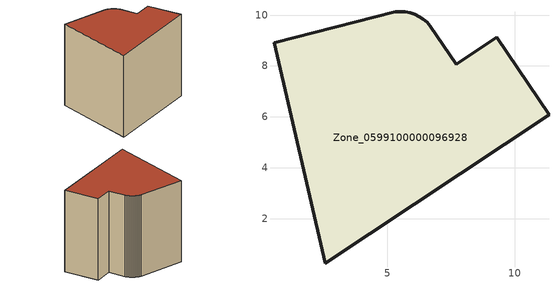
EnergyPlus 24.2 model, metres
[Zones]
Zone_0599100000096928
 floor ground (C_G): 7.7,8.07 9.31,9.13 11.36,6.08 2.56,0.24 0.55,8.92 5.32,10.12 5.51,10.14 5.7,10.12 5.89,10.09 6.08,10.03 6.25,9.94 6.41,9.84 6.56,9.71 6.69,9.57 z0
 wall outside (C_F): 6.56,9.71 6.41,9.84 6.25,9.94 6.08,10.03 5.89,10.09 5.7,10.12 5.51,10.14 5.32,10.12 0.55,8.92 2.56,0.24 11.36,6.08 9.31,9.13 7.7,8.07 6.69,9.57 6.56,9.71 z0:8.46
 roof outside (C_R): 5.32,10.12 0.55,8.92 2.56,0.24 11.36,6.08 9.31,9.13 7.7,8.07 6.69,9.57 6.56,9.71 6.41,9.84 6.25,9.94 6.08,10.03 5.89,10.09 5.7,10.12 5.51,10.14 z8.46
[BUILDING]
Pand.0599100000096928: North Axis=0; Terrain=City; Loads Convergence Tolerance Value=0.04; Temperature Convergence Tolerance Value=0.4; Solar Distribution=FullExterior; Maximum Number of Warmup Days=25; Minimum Number of Warmup Days=1
[Site:Location]
Rotterdam.The.Hague.AP_ZH_NLD Design_Conditions: Latitude=51.96; Longitude=4.45; Time Zone=1; Elevation=-4.5
[SITE:GROUNDTEMPERATURE:BUILDINGSURFACE]
18, 18, 18, 18, 18, 18, 18, 18, 18, 18, 18, 18
[MATERIAL] Thermal Absorptance=0.9; Solar Absorptance=0.7; Visible Absorptance=0.7
Name | Roughness | Thickness | Conductivity | Density | Specific Heat
G.TC.1992-2005 | MediumSmooth | 0.15 | 0.06 | 540 | 1210
F.TC.1992-2005 | Rough | 0.3 | 0.12 | 1920 | 840
R.TC.1992-2005 | MediumRough | 0.2 | 0.08 | 1500 | 1000
[CONSTRUCTION]
C_G: G.TC.1992-2005
C_F: F.TC.1992-2005
C_R: R.TC.1992-2005
[ZONE]
Zone_0599100000096928: Type=1; Multiplier=1; Ceiling Height=Autocalculate; Volume=Autocalculate; Floor Area=autocalculate; Part of Total Floor Area=Yes
[ZONEINFILTRATION:DESIGNFLOWRATE]
Infil_Zone_0599100000096928: Zone or ZoneList or Space or SpaceList=Zone_0599100000096928; Schedule=AlwaysOn; Design Flow Rate Calculation Method=Flow/Area; Flow Rate per Floor Area=0.0015; Constant Term Coefficient=1; Temperature Term Coefficient=0; Velocity Term Coefficient=0; Velocity Squared Term Coefficient=0
[HVACTEMPLATE:ZONE:IDEALLOADSAIRSYSTEM]
Zone_0599100000096928: Maximum Heating Supply Air Temperature=50; Minimum Cooling Supply Air Temperature=13; Maximum Heating Supply Air Humidity Ratio=0.0156; Minimum Cooling Supply Air Humidity Ratio=0.0077; Heating Limit=NoLimit; Cooling Limit=NoLimit; Dehumidification Control Type=ConstantSensibleHeatRatio; Cooling Sensible Heat Ratio=0.7; Dehumidification Setpoint=60; Humidification Control Type=None; Humidification Setpoint=30; Outdoor Air Method=None; Outdoor Air Flow Rate per Person=0.00944; Outdoor Air Flow Rate per Zone Floor Area=0; Outdoor Air Flow Rate per Zone=0; Demand Controlled Ventilation Type=None; Outdoor Air Economizer Type=NoEconomizer; Heat Recovery Type=None; Sensible Heat Recovery Effectiveness=0.7; Latent Heat Recovery Effectiveness=0.65
[ZONECONTROL:THERMOSTAT]
ThermostatControl_Zone_0599100000096928: Zone or ZoneList=Zone_0599100000096928; Control Type Schedule=DualSetpointControlType; Control 1=Thermostat_Zone_0599100000096928; Temperature Difference Between Cutout And Setpoint=0
[THERMOSTATSETPOINT:DUALSETPOINT]
Thermostat_Zone_0599100000096928: Heating Setpoint Temperature Schedule=HeatingSetpoint_Zone_0599100000096928; Cooling Setpoint Temperature Schedule=CoolingSetpoint_Zone_0599100000096928
[SCHEDULE:COMPACT]
HeatingSetpoint_Zone_0599100000096928: Through: 12/31, For: AllDays, Until: 24:00, 21
CoolingSetpoint_Zone_0599100000096928: Through: 12/31, For: AllDays, Until: 24:00, 24
DualSetpointControlType: Through: 12/31, For: AllDays, Until: 24:00, 4
AlwaysOn: Through: 12/31, For: AllDays, Until: 24:00, 1
